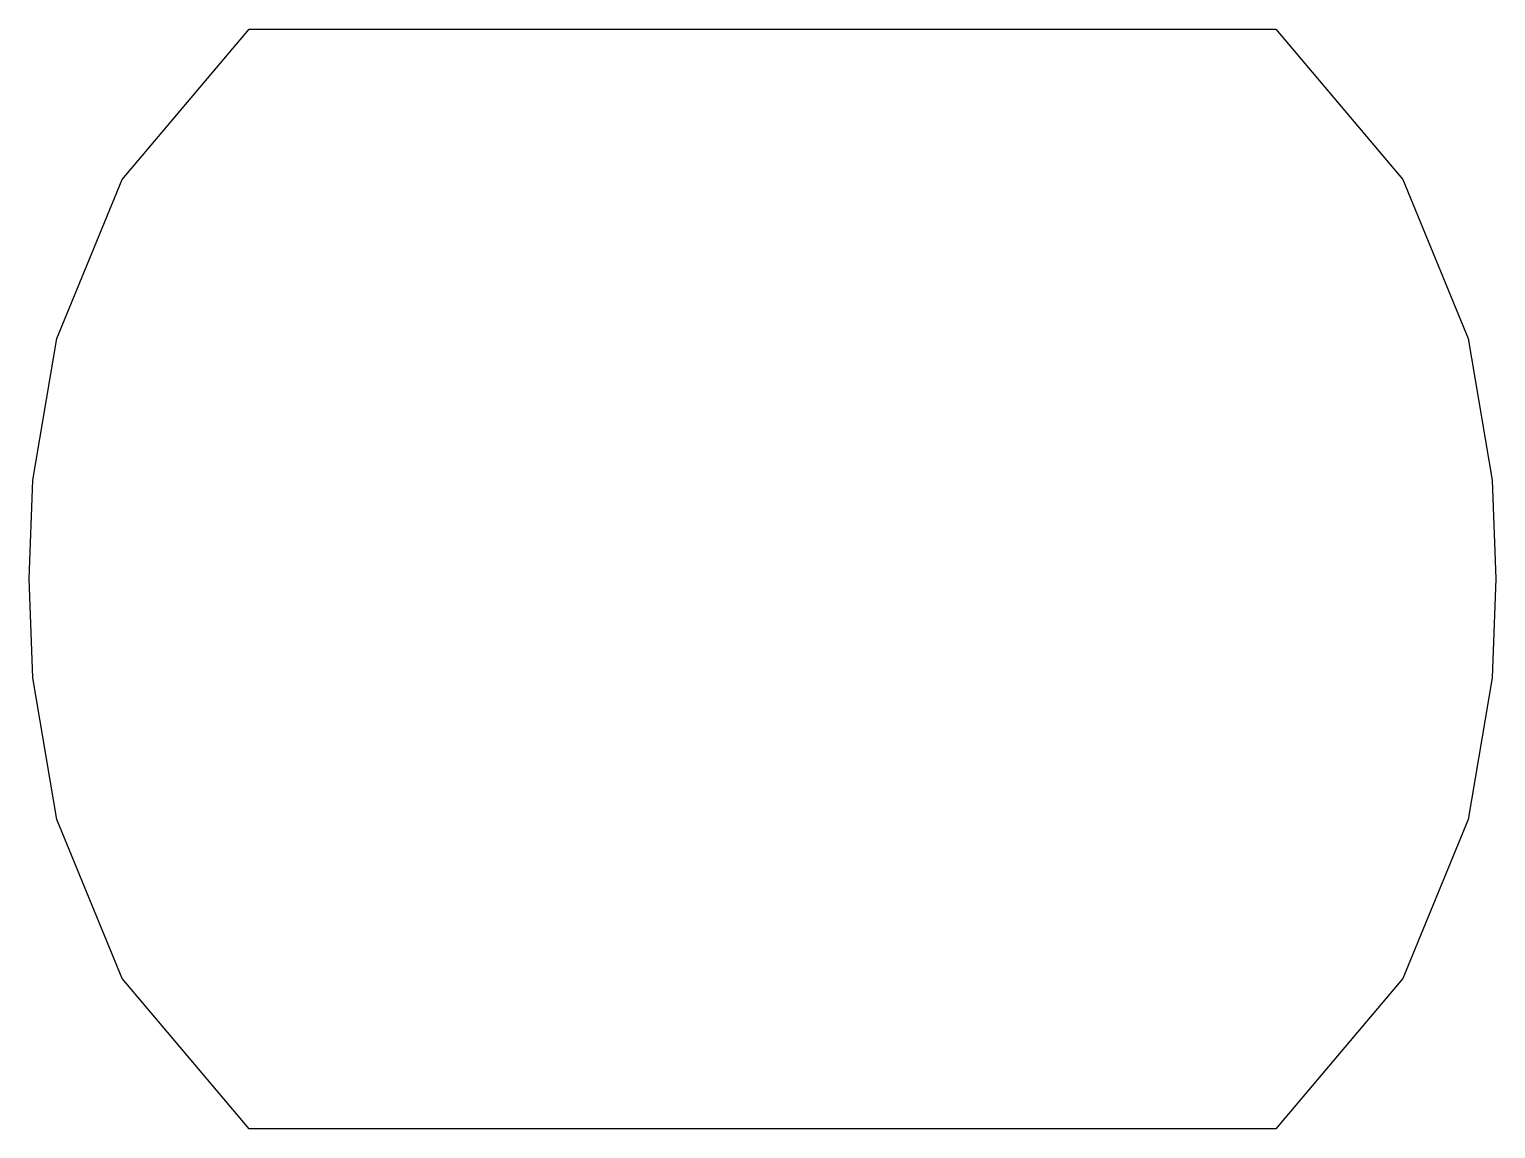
# Model space of a CAD drawing. Extents: x 0 to 20, y 0 to 15.
import ezdxf

# ---------------------------------------------------------------- set-up
doc = ezdxf.new("R2010")
doc.units = 0
doc.layers.add('Layer_1', color=7, linetype='CONTINUOUS')

msp = doc.modelspace()

# ---------------------------------------------------------------- linework, layer by layer
at = {"layer": 'Layer_1', "color": 7}
for p, q in [((1.265619, 12.94926), (2.999986, 15.000025)), ((2.999986, 15.000025), (17.000014, 15.000025)), ((17.000014, 15.000025), (18.734381, 12.94926)), ((0.374998, 10.781285), (1.265619, 12.94926)), ((18.734381, 12.94926), (19.625001, 10.781285)), ((0.046875, 8.847696), (0.374998, 10.781285)), ((19.625001, 10.781285), (19.953125, 8.847696)), ((0, 7.500057), (0.046875, 8.847696)), ((19.953125, 8.847696), (20, 7.500057)), ((0.046875, 6.152389), (0, 7.500057)), ((20, 7.500057), (19.953125, 6.152389)), ((0.374998, 4.2188), (0.046875, 6.152389)), ((19.953125, 6.152389), (19.625001, 4.2188)), ((1.265619, 2.050797), (0.374998, 4.2188)), ((19.625001, 4.2188), (18.734381, 2.050797)), ((2.999986, 0.000001), (1.265619, 2.050797)), ((18.734381, 2.050797), (17.000014, 0.000001)), ((17.000014, 0.000001), (2.999986, 0.000001))]:
    msp.add_line(p, q, dxfattribs=at)

doc.saveas('drawing.dxf')
